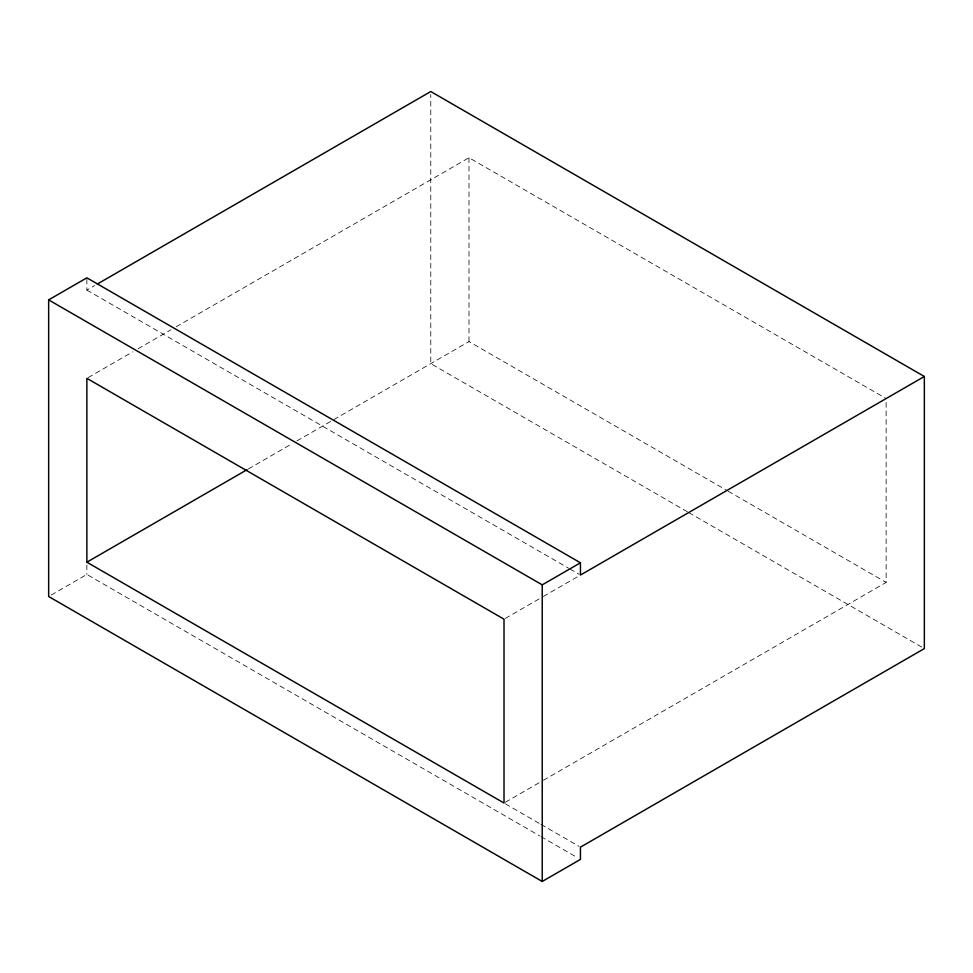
<?xml version="1.0" encoding="UTF-8"?>
<svg xmlns="http://www.w3.org/2000/svg" width="973" height="973" viewBox="0 0 973 973"><rect width="100%" height="100%" fill="white"/><g stroke="black" fill="none" stroke-linecap="round" stroke-linejoin="round"><path stroke-width="0.73" stroke-dasharray="4.87 3.65" d="M86.865 279.19L86.865 290.088L94.734 285.539M88.178 377.573L132.827 351.8M138.081 348.772L170.907 329.811M176.162 326.782L468.986 157.723L886.135 398.553M248.322 468.974L291.718 443.919M296.887 440.927L468.986 341.572L726.904 490.477M51.192 595.038L86.865 574.447L539.638 835.843M505.328 618.414L542.095 597.191M543.408 596.437L578.862 575.967M505.328 802.263L542.095 781.039M543.408 780.285L886.135 582.413L886.135 401.594M728.23 491.243L886.135 582.413M687.437 511.81L430.771 363.634L430.771 94.576M688.75 512.576L921.723 647.069M86.865 290.088L568.597 568.208M569.91 568.974L579.117 574.289M505.413 803.832L539.638 823.596M540.952 824.35L579.117 846.388M540.952 836.61L577.804 857.882M468.986 157.723L468.986 341.572M86.865 564.912L86.865 574.447"/><path stroke-width="1.46" d="M48.65 299.891L86.865 277.828L580.443 562.795L580.443 575.055L924.35 376.49L924.35 648.59L580.443 847.155L580.443 859.402L542.229 881.465L48.65 596.51L48.65 299.891L542.229 584.858L580.443 562.795M97.361 284.019L430.771 91.535L924.35 376.49M86.865 562.187L504.014 803.029L504.014 619.181L86.865 378.339L86.865 562.187L247.069 469.691M542.229 584.858L542.229 881.465"/></g></svg>
